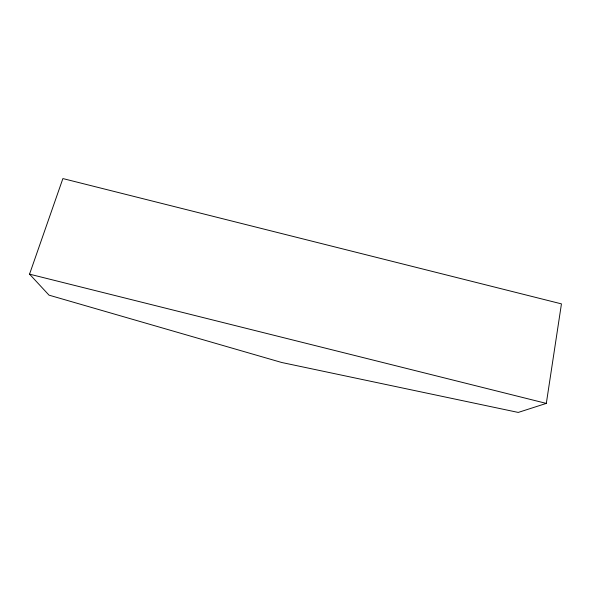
<?xml version="1.0" encoding="UTF-8"?>
<svg xmlns="http://www.w3.org/2000/svg" width="591" height="591" viewBox="0 0 591 591"><rect width="100%" height="100%" fill="white"/><g stroke="black" fill="none" stroke-linecap="round" stroke-linejoin="round"><path stroke-width="0.89" d="M546.313 403.402L561.45 303.877L62.89 178.571L29.55 274.15L49.031 295.16L281.737 362.497L518.233 412.429L546.313 403.402L29.55 274.15"/></g></svg>
